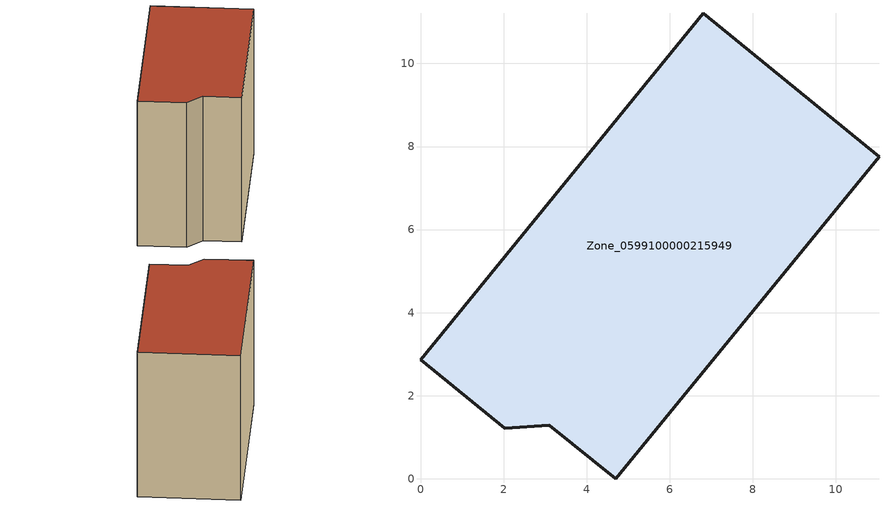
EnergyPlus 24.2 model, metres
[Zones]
Zone_0599100000215949
 floor ground (C_G): 3.1,1.29 2.03,1.22 0,2.87 6.81,11.21 11.04,7.75 4.7,0 z0
 wall outside (C_F): 6.81,11.21 0,2.87 2.03,1.22 3.1,1.29 4.7,0 11.04,7.75 6.81,11.21 z0:8.62
 roof outside (C_R): 4.7,0 11.04,7.75 6.81,11.21 0,2.87 2.03,1.22 3.1,1.29 z8.62
[BUILDING]
Pand.0599100000215949: North Axis=0; Terrain=City; Loads Convergence Tolerance Value=0.04; Temperature Convergence Tolerance Value=0.4; Solar Distribution=FullExterior; Maximum Number of Warmup Days=25; Minimum Number of Warmup Days=1
[Site:Location]
Rotterdam.The.Hague.AP_ZH_NLD Design_Conditions: Latitude=51.96; Longitude=4.45; Time Zone=1; Elevation=-4.5
[SITE:GROUNDTEMPERATURE:BUILDINGSURFACE]
18, 18, 18, 18, 18, 18, 18, 18, 18, 18, 18, 18
[MATERIAL] Thermal Absorptance=0.9; Solar Absorptance=0.7; Visible Absorptance=0.7
Name | Roughness | Thickness | Conductivity | Density | Specific Heat
G.TI.1946 | MediumSmooth | 0.15 | 1 | 540 | 1210
F.TI.1946 | Rough | 0.3 | 0.857143 | 1920 | 840
R.TI.1946 | MediumRough | 0.2 | 0.1 | 1500 | 1000
[CONSTRUCTION]
C_G: G.TI.1946
C_F: F.TI.1946
C_R: R.TI.1946
[ZONE]
Zone_0599100000215949: Type=1; Multiplier=1; Ceiling Height=Autocalculate; Volume=Autocalculate; Floor Area=autocalculate; Part of Total Floor Area=Yes
[ZONEINFILTRATION:DESIGNFLOWRATE]
Infil_Zone_0599100000215949: Zone or ZoneList or Space or SpaceList=Zone_0599100000215949; Schedule=AlwaysOn; Design Flow Rate Calculation Method=Flow/Area; Flow Rate per Floor Area=0.003; Constant Term Coefficient=1; Temperature Term Coefficient=0; Velocity Term Coefficient=0; Velocity Squared Term Coefficient=0
[HVACTEMPLATE:ZONE:IDEALLOADSAIRSYSTEM]
Zone_0599100000215949: Maximum Heating Supply Air Temperature=50; Minimum Cooling Supply Air Temperature=13; Maximum Heating Supply Air Humidity Ratio=0.0156; Minimum Cooling Supply Air Humidity Ratio=0.0077; Heating Limit=NoLimit; Cooling Limit=NoLimit; Dehumidification Control Type=ConstantSensibleHeatRatio; Cooling Sensible Heat Ratio=0.7; Dehumidification Setpoint=60; Humidification Control Type=None; Humidification Setpoint=30; Outdoor Air Method=None; Outdoor Air Flow Rate per Person=0.00944; Outdoor Air Flow Rate per Zone Floor Area=0; Outdoor Air Flow Rate per Zone=0; Demand Controlled Ventilation Type=None; Outdoor Air Economizer Type=NoEconomizer; Heat Recovery Type=None; Sensible Heat Recovery Effectiveness=0.7; Latent Heat Recovery Effectiveness=0.65
[ZONECONTROL:THERMOSTAT]
ThermostatControl_Zone_0599100000215949: Zone or ZoneList=Zone_0599100000215949; Control Type Schedule=DualSetpointControlType; Control 1=Thermostat_Zone_0599100000215949; Temperature Difference Between Cutout And Setpoint=0
[THERMOSTATSETPOINT:DUALSETPOINT]
Thermostat_Zone_0599100000215949: Heating Setpoint Temperature Schedule=HeatingSetpoint_Zone_0599100000215949; Cooling Setpoint Temperature Schedule=CoolingSetpoint_Zone_0599100000215949
[SCHEDULE:COMPACT]
HeatingSetpoint_Zone_0599100000215949: Through: 12/31, For: AllDays, Until: 24:00, 21
CoolingSetpoint_Zone_0599100000215949: Through: 12/31, For: AllDays, Until: 24:00, 24
DualSetpointControlType: Through: 12/31, For: AllDays, Until: 24:00, 4
AlwaysOn: Through: 12/31, For: AllDays, Until: 24:00, 1
